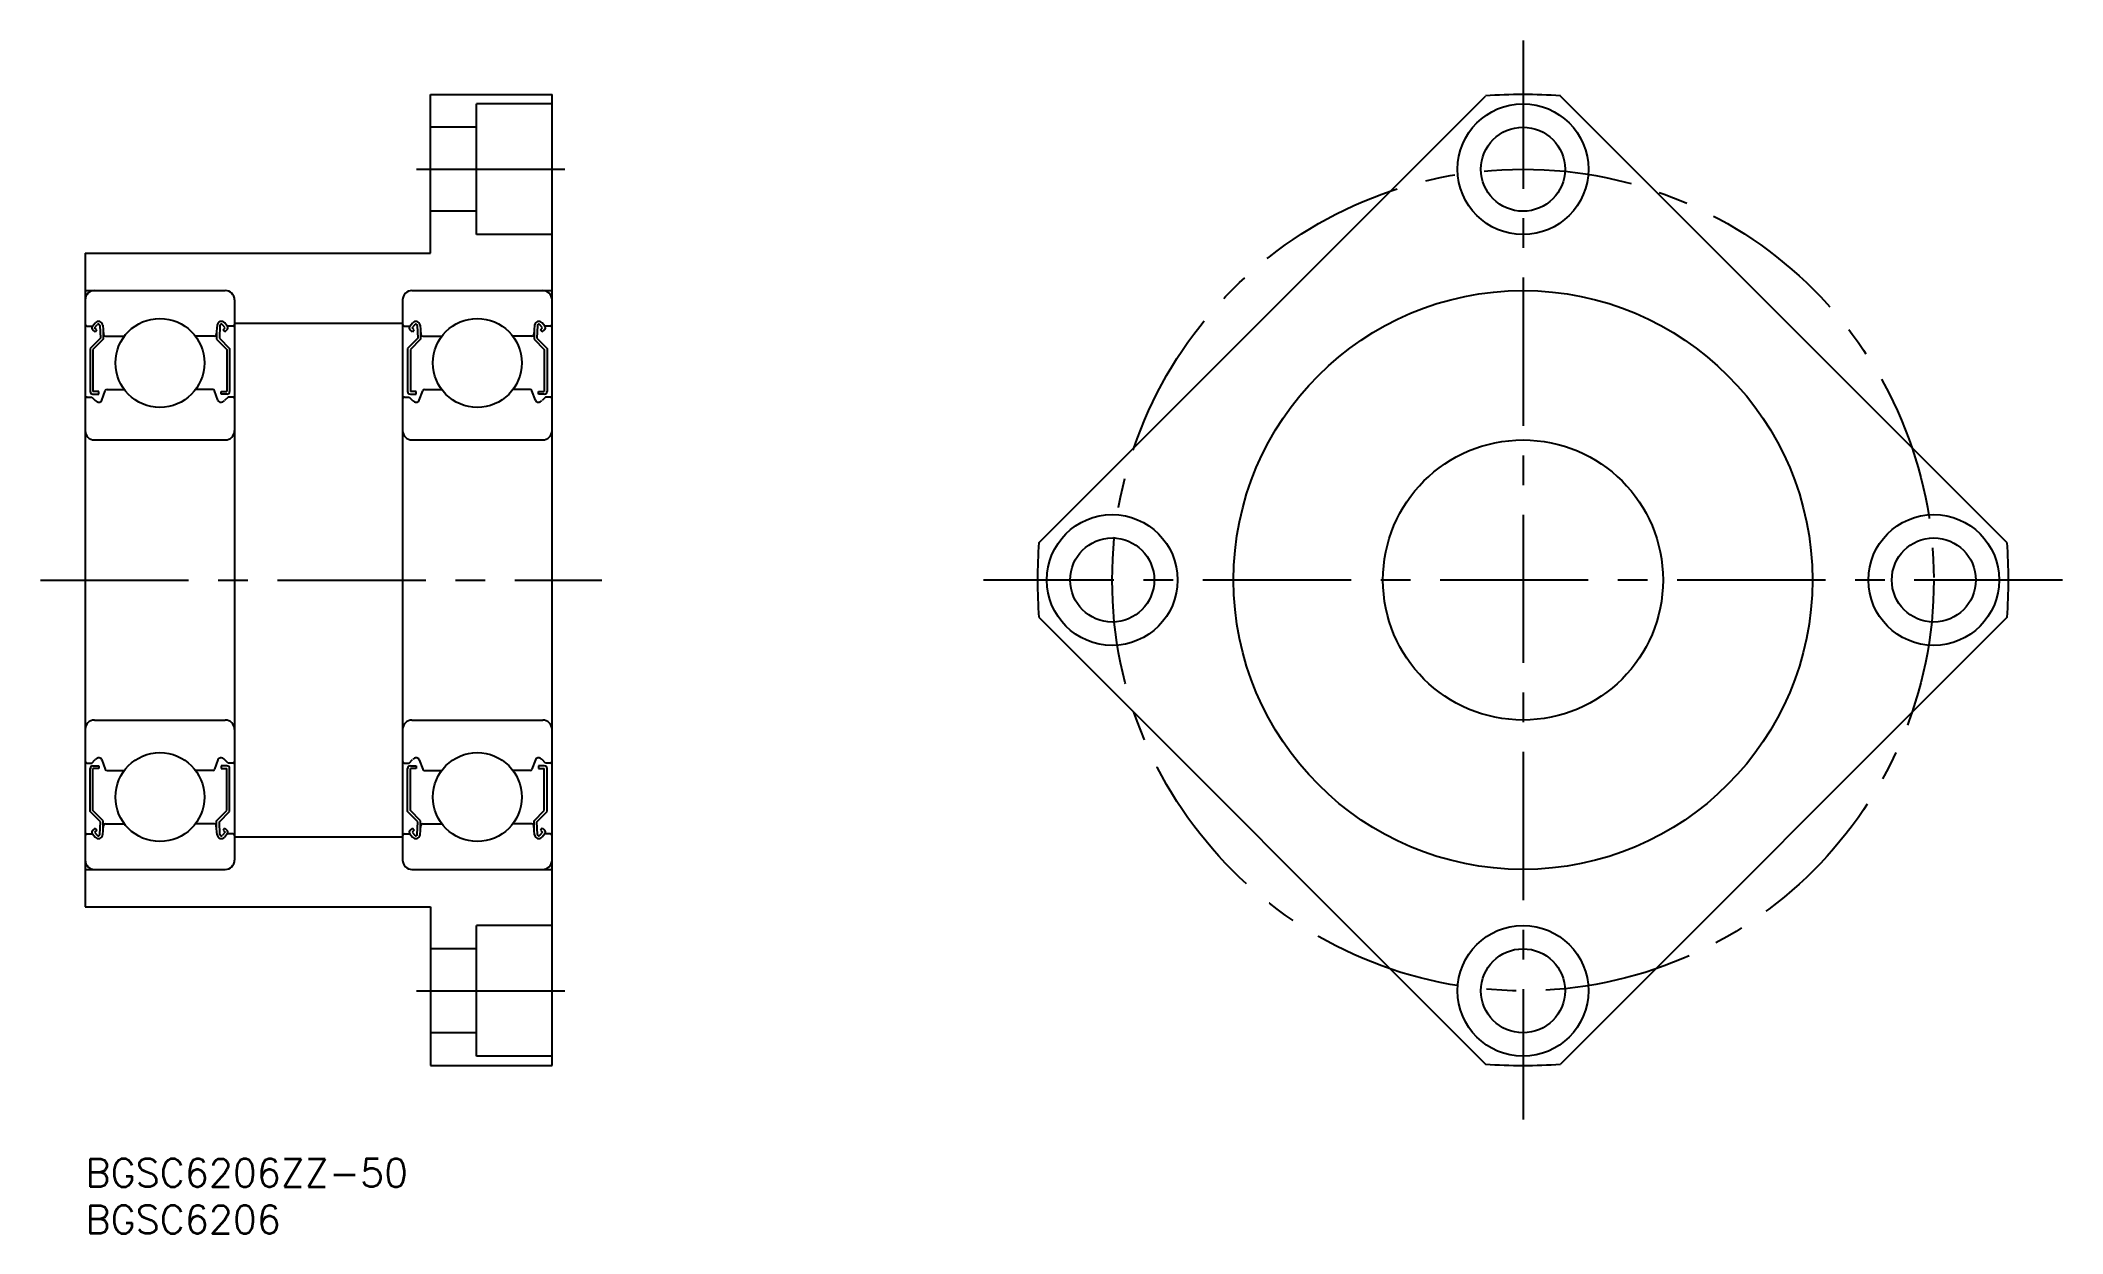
# Model space of a CAD drawing. Extents: x -5 to 212, y -8 to 120.
import ezdxf

# ---------------------------------------------------------------- set-up
doc = ezdxf.new("R2010")
doc.units = 0
doc.header["$LTSCALE"] = 0.5
doc.linetypes.add('CENTER', pattern=[50.8, 31.75, -6.35, 6.35, -6.35])
for name, color, linetype in [('MSM_CENTER', 1, 'CENTER'), ('MSM_CONTINUOUS', 7, 'CONTINUOUS'), ('MSM_PART_NUMBER', 7, 'CONTINUOUS')]:
    doc.layers.add(name, color=color, linetype=linetype)
doc.styles.get("Standard").update_dxf_attribs({"font": 'txt.shx', "height": 3, "bigfont": 'bigfont.shx'})

# ---------------------------------------------------------------- blocks, each defined once
blk = doc.blocks.new('*U1')
at = {"layer": 'MSM_PART_NUMBER'}
blk.add_text('BGSC6206ZZ-50', height=3, dxfattribs=at).set_placement((0, -3))
blk = doc.blocks.new('*U2')
at = {"layer": 'MSM_PART_NUMBER'}
blk.add_text('BGSC6206', height=3, dxfattribs=at).set_placement((0, -8))

msp = doc.modelspace()

# ---------------------------------------------------------------- linework, layer by layer
at = {"layer": 'MSM_CENTER'}
for p, q in [((154, 119.79), (154, 4.21)), ((35.5, 106), (51.5, 106)), ((-4.8, 62), (55.33, 62)), ((211.79, 62), (96.21, 62)), ((35.5, 18), (51.5, 18))]:
    msp.add_line(p, q, dxfattribs=at)
msp.add_circle((154, 62), 44, dxfattribs=at)
at = {"layer": 'MSM_CONTINUOUS'}
for p, q in [((37, 97), (37, 114)), ((37, 114), (50, 114)), ((41.9, 99), (41.9, 113)), ((50, 113), (41.9, 113)), ((50, 10), (50, 114)), ((102.16, 66.02), (149.98, 113.84)), ((205.84, 66.02), (158.02, 113.84)), ((41.9, 110.5), (37, 110.5)), ((41.9, 101.5), (37, 101.5)), ((50, 99), (41.9, 99)), ((0, 97), (0, 27)), ((0, 97), (37, 97)), ((0, 93), (15, 93)), ((16, 92), (16, 32)), ((34, 92), (34, 32)), ((35, 93), (50, 93)), ((0.2, 89.2), (0.78, 89.2)), ((0.78, 89.2), (1.06, 89.54)), ((1.01, 89.01), (1.29, 89.34)), ((1.24, 88.81), (1.01, 89.01)), ((1.05, 88.58), (1.24, 88.81)), ((1.57, 89.25), (1.63, 87.9)), ((1.87, 89.28), (1.96, 88.28)), ((14.13, 89.28), (14.04, 88.28)), ((14.43, 89.25), (14.37, 87.9)), ((14.99, 89.01), (14.71, 89.34)), ((14.76, 88.81), (14.99, 89.01)), ((14.95, 88.58), (14.76, 88.81)), ((15.22, 89.2), (14.94, 89.54)), ((15.8, 89.2), (15.22, 89.2)), ((16, 89.5), (34, 89.5)), ((34.2, 89.2), (34.78, 89.2)), ((34.78, 89.2), (35.06, 89.54)), ((35.01, 89.01), (35.29, 89.34)), ((35.24, 88.81), (35.01, 89.01)), ((35.05, 88.58), (35.24, 88.81)), ((35.57, 89.25), (35.63, 87.9)), ((35.87, 89.28), (35.96, 88.28)), ((48.13, 89.28), (48.04, 88.28)), ((48.43, 89.25), (48.37, 87.9)), ((48.99, 89.01), (48.71, 89.34)), ((48.76, 88.81), (48.99, 89.01)), ((48.95, 88.58), (48.76, 88.81)), ((49.22, 89.2), (48.94, 89.54)), ((49.8, 89.2), (49.22, 89.2)), ((1.63, 87.9), (0.53, 86.8)), ((0.53, 86.8), (0.53, 82.2)), ((1.05, 88.58), (0.82, 88.78)), ((1.93, 87.78), (0.83, 86.68)), ((0.83, 86.68), (0.83, 82.2)), ((1.93, 88.63), (1.93, 87.78)), ((2.16, 88.1), (4.18, 88.1)), ((13.84, 88.1), (11.82, 88.1)), ((14.07, 88.63), (14.07, 87.78)), ((14.07, 87.78), (15.17, 86.68)), ((14.37, 87.9), (15.47, 86.8)), ((14.95, 88.58), (15.18, 88.78)), ((15.17, 86.68), (15.17, 82.2)), ((15.47, 86.8), (15.47, 82.2)), ((35.63, 87.9), (34.53, 86.8)), ((34.53, 86.8), (34.53, 82.2)), ((35.05, 88.58), (34.82, 88.78)), ((35.93, 87.78), (34.83, 86.68)), ((34.83, 86.68), (34.83, 82.2)), ((35.93, 88.63), (35.93, 87.78)), ((36.16, 88.1), (38.18, 88.1)), ((47.84, 88.1), (45.82, 88.1)), ((48.07, 88.63), (48.07, 87.78)), ((48.07, 87.78), (49.17, 86.68)), ((48.37, 87.9), (49.47, 86.8)), ((48.95, 88.58), (49.18, 88.78)), ((49.17, 86.68), (49.17, 82.2)), ((49.47, 86.8), (49.47, 82.2)), ((2.34, 82.4), (4.18, 82.4)), ((13.66, 82.4), (11.82, 82.4)), ((36.34, 82.4), (38.18, 82.4)), ((47.66, 82.4), (45.82, 82.4)), ((0.2, 81.6), (0.7, 81.6)), ((0.7, 81.6), (1.07, 81.23)), ((1.45, 82.2), (0.83, 82.2)), ((0.83, 81.9), (1.45, 81.9)), ((1.45, 81.9), (1.45, 82.2)), ((1.78, 81.25), (2.15, 82.27)), ((14.22, 81.25), (13.85, 82.27)), ((14.55, 81.9), (14.55, 82.2)), ((14.55, 82.2), (15.17, 82.2)), ((15.17, 81.9), (14.55, 81.9)), ((15.3, 81.6), (14.93, 81.23)), ((15.8, 81.6), (15.3, 81.6)), ((34.2, 81.6), (34.7, 81.6)), ((34.7, 81.6), (35.07, 81.23)), ((35.45, 82.2), (34.83, 82.2)), ((34.83, 81.9), (35.45, 81.9)), ((35.45, 81.9), (35.45, 82.2)), ((35.78, 81.25), (36.15, 82.27)), ((48.22, 81.25), (47.85, 82.27)), ((48.55, 82.2), (49.17, 82.2)), ((48.55, 81.9), (48.55, 82.2)), ((49.17, 81.9), (48.55, 81.9)), ((49.3, 81.6), (48.93, 81.23)), ((49.8, 81.6), (49.3, 81.6)), ((1, 77), (15, 77)), ((35, 77), (49, 77)), ((102.16, 57.98), (149.98, 10.16)), ((205.84, 57.98), (158.02, 10.16)), ((1, 47), (15, 47)), ((35, 47), (49, 47)), ((0.2, 42.4), (0.7, 42.4)), ((0.53, 37.2), (0.53, 41.8)), ((0.7, 42.4), (1.07, 42.77)), ((0.83, 42.1), (1.45, 42.1)), ((1.45, 41.8), (0.83, 41.8)), ((0.83, 37.32), (0.83, 41.8)), ((1.45, 42.1), (1.45, 41.8)), ((1.78, 42.75), (2.15, 41.73)), ((2.34, 41.6), (4.18, 41.6)), ((13.66, 41.6), (11.82, 41.6)), ((14.22, 42.75), (13.85, 41.73)), ((15.17, 42.1), (14.55, 42.1)), ((14.55, 42.1), (14.55, 41.8)), ((14.55, 41.8), (15.17, 41.8)), ((15.3, 42.4), (14.93, 42.77)), ((15.17, 37.32), (15.17, 41.8)), ((15.8, 42.4), (15.3, 42.4)), ((15.47, 37.2), (15.47, 41.8)), ((34.2, 42.4), (34.7, 42.4)), ((34.53, 37.2), (34.53, 41.8)), ((34.7, 42.4), (35.07, 42.77)), ((34.83, 42.1), (35.45, 42.1)), ((35.45, 41.8), (34.83, 41.8)), ((34.83, 37.32), (34.83, 41.8)), ((35.45, 42.1), (35.45, 41.8)), ((35.78, 42.75), (36.15, 41.73)), ((36.34, 41.6), (38.18, 41.6)), ((47.66, 41.6), (45.82, 41.6)), ((48.22, 42.75), (47.85, 41.73)), ((49.17, 42.1), (48.55, 42.1)), ((48.55, 42.1), (48.55, 41.8)), ((48.55, 41.8), (49.17, 41.8)), ((49.3, 42.4), (48.93, 42.77)), ((49.17, 37.32), (49.17, 41.8)), ((49.8, 42.4), (49.3, 42.4)), ((49.47, 37.2), (49.47, 41.8)), ((1.63, 36.1), (0.53, 37.2)), ((1.93, 36.22), (0.83, 37.32)), ((14.07, 36.22), (15.17, 37.32)), ((14.37, 36.1), (15.47, 37.2)), ((35.63, 36.1), (34.53, 37.2)), ((35.93, 36.22), (34.83, 37.32)), ((48.07, 36.22), (49.17, 37.32)), ((48.37, 36.1), (49.47, 37.2)), ((0.2, 34.8), (0.78, 34.8)), ((0.78, 34.8), (1.06, 34.46)), ((1.05, 35.42), (0.82, 35.22)), ((1.24, 35.19), (1.01, 34.99)), ((1.01, 34.99), (1.29, 34.66)), ((1.05, 35.42), (1.24, 35.19)), ((1.57, 34.75), (1.63, 36.1)), ((1.87, 34.72), (1.96, 35.72)), ((1.93, 35.37), (1.93, 36.22)), ((2.16, 35.9), (4.18, 35.9)), ((13.84, 35.9), (11.82, 35.9)), ((14.13, 34.72), (14.04, 35.72)), ((14.07, 35.37), (14.07, 36.22)), ((14.43, 34.75), (14.37, 36.1)), ((14.99, 34.99), (14.71, 34.66)), ((14.95, 35.42), (14.76, 35.19)), ((14.76, 35.19), (14.99, 34.99)), ((15.22, 34.8), (14.94, 34.46)), ((14.95, 35.42), (15.18, 35.22)), ((15.8, 34.8), (15.22, 34.8)), ((34.2, 34.8), (34.78, 34.8)), ((34.78, 34.8), (35.06, 34.46)), ((35.05, 35.42), (34.82, 35.22)), ((35.24, 35.19), (35.01, 34.99)), ((35.01, 34.99), (35.29, 34.66)), ((35.05, 35.42), (35.24, 35.19)), ((35.57, 34.75), (35.63, 36.1)), ((35.87, 34.72), (35.96, 35.72)), ((35.93, 35.37), (35.93, 36.22)), ((36.16, 35.9), (38.18, 35.9)), ((47.84, 35.9), (45.82, 35.9)), ((48.13, 34.72), (48.04, 35.72)), ((48.07, 35.37), (48.07, 36.22)), ((48.43, 34.75), (48.37, 36.1)), ((48.99, 34.99), (48.71, 34.66)), ((48.95, 35.42), (48.76, 35.19)), ((48.76, 35.19), (48.99, 34.99)), ((49.22, 34.8), (48.94, 34.46)), ((48.95, 35.42), (49.18, 35.22)), ((49.8, 34.8), (49.22, 34.8)), ((16, 34.5), (34, 34.5)), ((0, 31), (15, 31)), ((35, 31), (50, 31)), ((0, 27), (37, 27)), ((37, 27), (37, 10)), ((50, 25), (41.9, 25)), ((41.9, 11), (41.9, 25)), ((41.9, 22.5), (37, 22.5)), ((41.9, 13.5), (37, 13.5)), ((50, 11), (41.9, 11)), ((37, 10), (50, 10))]:
    msp.add_line(p, q, dxfattribs=at)
for centre, radius in [((154, 106), 7), ((154, 106), 4.5), ((154, 62), 31), ((8, 85.25), 4.76), ((42, 85.25), 4.76), ((154, 62), 15), ((110, 62), 7), ((198, 62), 7), ((110, 62), 4.5), ((198, 62), 4.5), ((8, 38.75), 4.76), ((42, 38.75), 4.76), ((154, 18), 7), ((154, 18), 4.5)]:
    msp.add_circle(centre, radius, dxfattribs=at)
for centre, radius, start, end in [((154, 62), 52, 85.5697, 94.4303), ((1, 92), 1, 90, 180), ((15, 92), 1, 0, 90), ((35, 92), 1, 90, 180), ((49, 92), 1, 0, 90), ((0.2, 89.4), 0.2, 180, 270), ((1.01, 89.01), 0.3, 139.9073, 229.9975), ((1.41, 89.24), 0.46, 4.9875, 139.9073), ((1.41, 89.24), 0.16, 2.3753, 139.9932), ((14.59, 89.24), 0.46, 40.0927, 175.0125), ((14.59, 89.24), 0.16, 40.0068, 177.6247), ((14.99, 89.01), 0.3, 310.0025, 40.0927), ((15.8, 89.4), 0.2, 270, 0), ((34.2, 89.4), 0.2, 180, 270), ((35.01, 89.01), 0.3, 139.9073, 229.9975), ((35.41, 89.24), 0.46, 4.9875, 139.9073), ((35.41, 89.24), 0.16, 2.3753, 139.9932), ((48.59, 89.24), 0.46, 40.0927, 175.0125), ((48.59, 89.24), 0.16, 40.0068, 177.6247), ((48.99, 89.01), 0.3, 310.0025, 40.0927), ((49.8, 89.4), 0.2, 270, 0), ((2.16, 88.3), 0.2, 184.9875, 270), ((13.84, 88.3), 0.2, 270, 355.0125), ((36.16, 88.3), 0.2, 184.9875, 270), ((47.84, 88.3), 0.2, 270, 355.0125), ((2.34, 82.2), 0.2, 90, 160.0304), ((13.66, 82.2), 0.2, 19.9696, 90), ((36.34, 82.2), 0.2, 90, 160.0304), ((47.66, 82.2), 0.2, 19.9696, 90), ((0.2, 81.4), 0.2, 90, 180), ((0.83, 82.2), 0.3, 180, 270), ((1.5, 81.65), 0.6, 225, 270.4168), ((1.5, 81.35), 0.3, 270.5557, 340.0304), ((14.5, 81.35), 0.3, 199.9696, 269.4443), ((14.5, 81.65), 0.6, 269.5832, 315), ((15.17, 82.2), 0.3, 270, 0), ((15.8, 81.4), 0.2, 0, 90), ((34.2, 81.4), 0.2, 90, 180), ((34.83, 82.2), 0.3, 180, 270), ((35.5, 81.65), 0.6, 225, 270.4168), ((35.5, 81.35), 0.3, 270.5557, 340.0304), ((48.5, 81.35), 0.3, 199.9696, 269.4443), ((48.5, 81.65), 0.6, 269.5832, 315), ((49.17, 82.2), 0.3, 270, 0), ((49.8, 81.4), 0.2, 0, 90), ((1, 78), 1, 180, 270), ((15, 78), 1, 270, 0), ((35, 78), 1, 180, 270), ((49, 78), 1, 270, 0), ((154, 62), 52, 175.5697, 184.4303), ((154, 62), 52, 355.5697, 4.4303), ((1, 46), 1, 90, 180), ((15, 46), 1, 0, 90), ((35, 46), 1, 90, 180), ((49, 46), 1, 0, 90), ((0.2, 42.6), 0.2, 180, 270), ((0.83, 41.8), 0.3, 90, 180), ((1.5, 42.35), 0.6, 89.5832, 135), ((1.5, 42.65), 0.3, 19.9696, 89.4443), ((2.34, 41.8), 0.2, 199.9696, 270), ((13.66, 41.8), 0.2, 270, 340.0304), ((14.5, 42.65), 0.3, 90.5557, 160.0304), ((14.5, 42.35), 0.6, 45, 90.4168), ((15.17, 41.8), 0.3, 0, 90), ((15.8, 42.6), 0.2, 270, 0), ((34.2, 42.6), 0.2, 180, 270), ((34.83, 41.8), 0.3, 90, 180), ((35.5, 42.35), 0.6, 89.5832, 135), ((35.5, 42.65), 0.3, 19.9696, 89.4443), ((36.34, 41.8), 0.2, 199.9696, 270), ((47.66, 41.8), 0.2, 270, 340.0304), ((48.5, 42.65), 0.3, 90.5557, 160.0304), ((48.5, 42.35), 0.6, 45, 90.4168), ((49.17, 41.8), 0.3, 0, 90), ((49.8, 42.6), 0.2, 270, 0), ((0.2, 34.6), 0.2, 90, 180), ((1.01, 34.99), 0.3, 130.0025, 220.0927), ((1.41, 34.76), 0.46, 220.0927, 355.0125), ((1.41, 34.76), 0.16, 220.0068, 357.6247), ((2.16, 35.7), 0.2, 90, 175.0125), ((13.84, 35.7), 0.2, 4.9875, 90), ((14.59, 34.76), 0.46, 184.9875, 319.9073), ((14.59, 34.76), 0.16, 182.3753, 319.9932), ((14.99, 34.99), 0.3, 319.9073, 49.9975), ((15.8, 34.6), 0.2, 0, 90), ((34.2, 34.6), 0.2, 90, 180), ((35.01, 34.99), 0.3, 130.0025, 220.0927), ((35.41, 34.76), 0.46, 220.0927, 355.0125), ((35.41, 34.76), 0.16, 220.0068, 357.6247), ((36.16, 35.7), 0.2, 90, 175.0125), ((47.84, 35.7), 0.2, 4.9875, 90), ((48.59, 34.76), 0.46, 184.9875, 319.9073), ((48.59, 34.76), 0.16, 182.3753, 319.9932), ((48.99, 34.99), 0.3, 319.9073, 49.9975), ((49.8, 34.6), 0.2, 0, 90), ((1, 32), 1, 180, 270), ((15, 32), 1, 270, 0), ((35, 32), 1, 180, 270), ((49, 32), 1, 270, 0), ((154, 62), 52, 265.5697, 274.4303)]:
    msp.add_arc(centre, radius, start, end, dxfattribs=at)

# ---------------------------------------------------------------- block references
for name in ['*U1', '*U2']:
    msp.add_blockref(name, (0, 0), dxfattribs=at)

doc.saveas('drawing.dxf')
